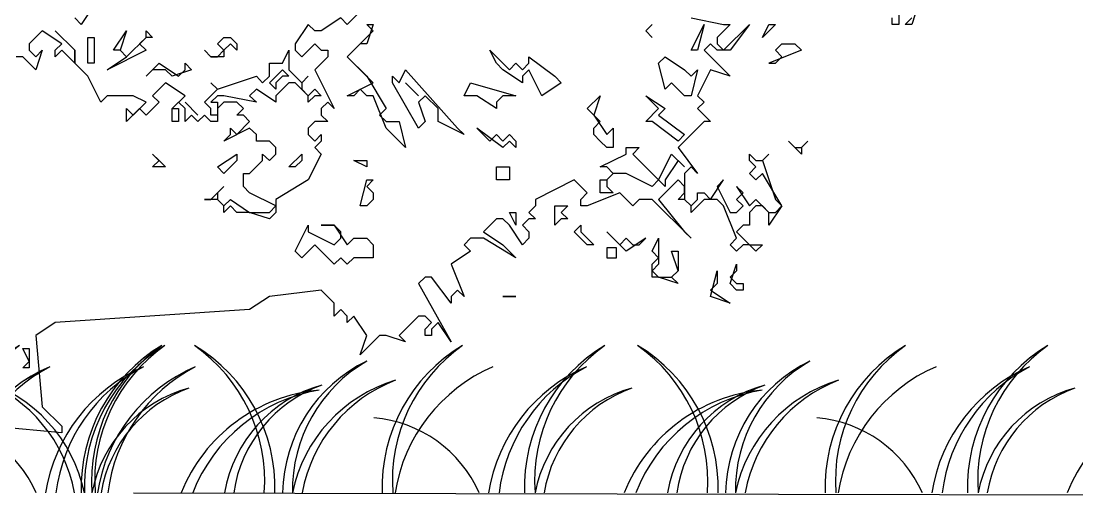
# Model space of a CAD drawing. Header units: millimetres. Extents: x 3633 to 4629, y 3430 to 3787.
# Drawn here: x 3995.71 to 4003.7, y 3587.51 to 3591.1 of the extents above; entities that cross this region are included whole.
import ezdxf

# ---------------------------------------------------------------- set-up
doc = ezdxf.new("R2010")
doc.units = ezdxf.units.MM

# ---------------------------------------------------------------- blocks, each defined once
blk = doc.blocks.new('grass')
at = {"color": 0}
for centre, radius, start, end in [((283.4, 7.6), 250.6, 120.9153, 181.7436), ((299.1, 17.8), 250.6, 125.1975, 184.082), ((498.8, 7.6), 250.6, 120.9153, 181.7436), ((514.5, 17.8), 250.6, 125.1975, 184.082), ((290.9, 7.6), 250.6, 358.2564, 59.0847), ((275.2, 17.8), 250.6, 355.918, 54.8025), ((953.9, 7.6), 250.6, 120.9153, 181.7436), ((969.6, 17.8), 250.6, 125.1975, 184.082), ((1174, 7.6), 250.6, 120.9153, 181.7436), ((1189.7, 17.8), 250.6, 125.1975, 184.082), ((778.4, -4.1), 225.6, 115.7068, 178.9593), ((793.3, 3.8), 225.6, 119.989, 180.9593), ((300.2, -39.5), 250.6, 113.3716, 170.93), ((317.1, -31.4), 250.6, 117.6539, 172.7928), ((441.8, -39.5), 250.6, 113.3716, 170.93), ((458.7, -31.4), 250.6, 117.6539, 172.7928), ((970.7, -39.5), 250.6, 113.3716, 170.93), ((987.6, -31.4), 250.6, 117.6539, 172.7928), ((1190.7, -39.5), 250.6, 113.3716, 170.93), ((1207.6, -31.4), 250.6, 117.6539, 172.7928), ((666.7, -34.5), 204.5, 105.3788, 170.2977), ((681.3, -29.9), 204.5, 109.661, 171.6027), ((788.6, -45.9), 225.6, 106.7576, 168.2484), ((804.6, -40.5), 225.6, 111.0398, 169.6613), ((702.6, -45.9), 225.6, 11.7516, 73.2424), ((686.6, -40.5), 225.6, 10.3387, 68.9602), ((465.3, -38.9), 204.5, 105.3788, 169.0232), ((479.8, -34.3), 204.5, 109.661, 170.3333), ((631.6, -94.2), 250.6, 95.3506, 157.9162), ((650.1, -91.8), 250.6, 99.6328, 158.5173), ((18.2, -79.9), 193.4, 24.414, 89.3231), ((3.8, -79.2), 193.4, 24.1831, 85.0409)]:
    blk.add_arc(centre, radius, start, end, dxfattribs=at)
blk = doc.blocks.new('Pine 3 Elev_133')
at = {"color": 0}
for p, q in [((394.8, 1337.5), (354.8, 1277.6)), ((1234.8, 1337.5), (1174.8, 1277.6)), ((2934.8, 1337.5), (2914.8, 1277.6)), ((2874.8, 1317.5), (2874.8, 1277.6)), ((354.8, 1277.6), (334.8, 1297.5)), ((1054.8, 1277.6), (1014.8, 1217.7)), ((1074.8, 1257.6), (1054.8, 1277.6)), ((1154.8, 1297.5), (1094.8, 1257.6)), ((1174.8, 1277.6), (1154.8, 1297.5)), ((1254.8, 1257.6), (1234.8, 1277.6)), ((1234.8, 1277.6), (1254.8, 1277.6)), ((1254.8, 1277.6), (1234.8, 1217.7)), ((2094.8, 1257.6), (2114.8, 1277.6)), ((2114.8, 1277.6), (2094.8, 1257.6)), ((2234.8, 1297.5), (2334.8, 1277.6)), ((2234.8, 1197.7), (2274.8, 1277.6)), ((2274.8, 1277.6), (2254.8, 1197.7)), ((2354.8, 1277.6), (2314.8, 1237.6)), ((2334.8, 1277.6), (2354.8, 1277.6)), ((2334.8, 1197.7), (2414.8, 1277.6)), ((2414.8, 1277.6), (2354.8, 1197.7)), ((2454.8, 1237.6), (2474.8, 1277.6)), ((2494.8, 1277.6), (2454.8, 1237.6)), ((2474.8, 1277.6), (2494.8, 1277.6)), ((2854.8, 1277.6), (2854.8, 1297.5)), ((2874.8, 1277.6), (2854.8, 1277.6)), ((2894.8, 1277.6), (2914.8, 1297.5)), ((2914.8, 1277.6), (2894.8, 1277.6)), ((234.8, 1257.6), (194.8, 1217.7)), ((294.8, 1217.7), (234.8, 1257.6)), ((334.8, 1197.7), (274.8, 1257.6)), ((274.8, 1257.6), (334.8, 1197.7)), ((374.8, 1237.6), (394.8, 1237.6)), ((374.8, 1157.8), (374.8, 1237.6)), ((394.8, 1237.6), (394.8, 1157.8)), ((454.8, 1197.7), (494.8, 1257.6)), ((494.8, 1257.6), (474.8, 1197.7)), ((494.8, 1177.8), (554.8, 1237.6)), ((554.8, 1237.6), (534.8, 1217.7)), ((554.8, 1237.6), (554.8, 1257.6)), ((554.8, 1257.6), (574.8, 1237.6)), ((574.8, 1237.6), (554.8, 1237.6)), ((774.8, 1217.7), (794.8, 1237.6)), ((794.8, 1237.6), (814.8, 1237.6)), ((814.8, 1237.6), (834.8, 1217.7)), ((1094.8, 1257.6), (1074.8, 1257.6)), ((1174.8, 1177.8), (1254.8, 1257.6)), ((2114.8, 1237.6), (2094.8, 1257.6)), ((2094.8, 1257.6), (2114.8, 1237.6)), ((2314.8, 1237.6), (2314.8, 1217.7)), ((194.8, 1217.7), (194.8, 1197.7)), ((274.8, 1197.7), (294.8, 1217.7)), ((534.8, 1217.7), (554.8, 1197.7)), ((794.8, 1197.7), (774.8, 1217.7)), ((814.8, 1217.7), (794.8, 1197.7)), ((834.8, 1197.7), (814.8, 1217.7)), ((834.8, 1217.7), (834.8, 1197.7)), ((1014.8, 1217.7), (1014.8, 1197.7)), ((1034.8, 1177.8), (1074.8, 1217.7)), ((1074.8, 1217.7), (1094.8, 1197.7)), ((1214.8, 1217.7), (1174.8, 1177.8)), ((1234.8, 1217.7), (1214.8, 1217.7)), ((2294.8, 1217.7), (2274.8, 1197.7)), ((2314.8, 1197.7), (2294.8, 1217.7)), ((2314.8, 1217.7), (2334.8, 1197.7)), ((2494.8, 1197.7), (2514.8, 1217.7)), ((2514.8, 1217.7), (2554.8, 1217.7)), ((2554.8, 1217.7), (2574.8, 1197.7)), ((174.8, 1177.8), (154.8, 1177.8)), ((214.8, 1137.8), (174.8, 1177.8)), ((194.8, 1197.7), (214.8, 1177.8)), ((214.8, 1177.8), (234.8, 1197.7)), ((234.8, 1197.7), (214.8, 1137.8)), ((294.8, 1197.7), (274.8, 1177.8)), ((274.8, 1177.8), (274.8, 1197.7)), ((374.8, 1117.9), (294.8, 1197.7)), ((334.8, 1157.8), (334.8, 1197.7)), ((334.8, 1197.7), (334.8, 1157.8)), ((554.8, 1197.7), (434.8, 1137.8)), ((434.8, 1137.8), (494.8, 1177.8)), ((474.8, 1197.7), (454.8, 1197.7)), ((494.8, 1177.8), (474.8, 1197.7)), ((474.8, 1197.7), (494.8, 1177.8)), ((754.8, 1177.8), (734.8, 1197.7)), ((734.8, 1197.7), (754.8, 1177.8)), ((794.8, 1177.8), (754.8, 1177.8)), ((754.8, 1177.8), (774.8, 1177.8)), ((774.8, 1177.8), (794.8, 1197.7)), ((794.8, 1197.7), (794.8, 1177.8)), ((974.8, 1157.8), (994.8, 1197.7)), ((994.8, 1197.7), (994.8, 1137.8)), ((1014.8, 1197.7), (1034.8, 1177.8)), ((1114.8, 1177.8), (1074.8, 1137.8)), ((1094.8, 1197.7), (1114.8, 1197.7)), ((1114.8, 1197.7), (1114.8, 1177.8)), ((1174.8, 1177.8), (1234.8, 1117.9)), ((1254.8, 1097.9), (1174.8, 1177.8)), ((1634.8, 1157.8), (1614.8, 1197.7)), ((1614.8, 1197.7), (1674.8, 1137.8)), ((1734.8, 1157.8), (1734.8, 1177.8)), ((1734.8, 1177.8), (1814.8, 1117.9)), ((2134.8, 1157.8), (2154.8, 1177.8)), ((2154.8, 1177.8), (2214.8, 1137.8)), ((2254.8, 1197.7), (2234.8, 1197.7)), ((2274.8, 1197.7), (2354.8, 1117.9)), ((2354.8, 1197.7), (2314.8, 1197.7)), ((2574.8, 1197.7), (2474.8, 1157.8)), ((2514.8, 1177.8), (2494.8, 1197.7)), ((2494.8, 1157.8), (2514.8, 1177.8)), ((394.8, 1157.8), (374.8, 1157.8)), ((554.8, 1117.9), (594.8, 1157.8)), ((594.8, 1157.8), (654.8, 1117.9)), ((674.8, 1137.8), (674.8, 1157.8)), ((674.8, 1157.8), (694.8, 1137.8)), ((934.8, 1117.9), (934.8, 1157.8)), ((934.8, 1157.8), (974.8, 1157.8)), ((1654.8, 1137.8), (1634.8, 1157.8)), ((1674.8, 1137.8), (1694.8, 1157.8)), ((1694.8, 1157.8), (1714.8, 1137.8)), ((1714.8, 1137.8), (1734.8, 1157.8)), ((2154.8, 1077.9), (2134.8, 1157.8)), ((2474.8, 1157.8), (2494.8, 1157.8)), ((414.8, 1038), (374.8, 1117.9)), ((574.8, 1137.8), (554.8, 1117.9)), ((614.8, 1137.8), (574.8, 1137.8)), ((634.8, 1117.9), (614.8, 1137.8)), ((694.8, 1137.8), (634.8, 1117.9)), ((654.8, 1117.9), (674.8, 1137.8)), ((774.8, 1077.9), (894.8, 1117.9)), ((894.8, 1117.9), (913.8, 1097.9)), ((913.8, 1097.9), (934.8, 1117.9)), ((934.8, 1097.9), (974.8, 1137.8)), ((974.8, 1117.9), (954.8, 1097.9)), ((974.8, 1137.8), (994.8, 1117.9)), ((994.8, 1117.9), (974.8, 1117.9)), ((994.8, 1137.8), (1034.8, 1097.9)), ((1034.8, 1097.9), (1054.8, 1117.9)), ((1054.8, 1117.9), (1034.8, 1097.9)), ((1074.8, 1137.8), (1134.8, 1018.1)), ((1234.8, 1117.9), (1294.8, 1018.1)), ((1314.8, 1097.9), (1314.8, 1117.9)), ((1314.8, 1117.9), (1334.8, 1097.9)), ((1334.8, 1097.9), (1354.8, 1137.8)), ((1354.8, 1137.8), (1514.8, 958.2)), ((1714.8, 1097.9), (1654.8, 1137.8)), ((1734.8, 1137.8), (1714.8, 1117.9)), ((1714.8, 1117.9), (1714.8, 1097.9)), ((1774.8, 1058), (1734.8, 1137.8)), ((1814.8, 1117.9), (1834.8, 1097.9)), ((2214.8, 1137.8), (2234.8, 1117.9)), ((2234.8, 1117.9), (2254.8, 1137.8)), ((2254.8, 1137.8), (2234.8, 1058)), ((2294.8, 1137.8), (2254.8, 1058)), ((2354.8, 1117.9), (2294.8, 1137.8)), ((614.8, 1097.9), (574.8, 1058)), ((674.8, 1058), (614.8, 1097.9)), ((734.8, 1038), (774.8, 1077.9)), ((774.8, 1077.9), (754.8, 1097.9)), ((754.8, 1097.9), (774.8, 1077.9)), ((894.8, 1077.9), (873.8, 1058)), ((954.8, 1038), (894.8, 1077.9)), ((954.8, 1077.9), (934.8, 1097.9)), ((954.8, 1097.9), (954.8, 1077.9)), ((974.8, 1077.9), (954.8, 1058)), ((994.8, 1097.9), (974.8, 1077.9)), ((1014.8, 1097.9), (994.8, 1097.9)), ((1054.8, 1058), (1014.8, 1097.9)), ((1034.8, 1097.9), (1034.8, 1077.9)), ((1034.8, 1077.9), (1054.8, 1058)), ((1054.8, 1058), (1074.8, 1077.9)), ((1074.8, 1077.9), (1094.8, 1058)), ((1174.8, 1058), (1254.8, 1097.9)), ((1214.8, 1077.9), (1194.8, 1058)), ((1234.8, 1058), (1214.8, 1077.9)), ((1394.8, 958.2), (1314.8, 1097.9)), ((1354.8, 1097.9), (1394.8, 1058)), ((1394.8, 1058), (1354.8, 1097.9)), ((1534.8, 1058), (1554.8, 1097.9)), ((1554.8, 1097.9), (1694.8, 1058)), ((1834.8, 1097.9), (1774.8, 1058)), ((2174.8, 1097.9), (2154.8, 1077.9)), ((2214.8, 1058), (2174.8, 1097.9)), ((434.8, 1058), (414.8, 1038)), ((514.8, 1058), (434.8, 1058)), ((554.8, 1038), (514.8, 1058)), ((574.8, 1058), (594.8, 1038)), ((634.8, 1018.1), (674.8, 1058)), ((774.8, 1058), (754.8, 1038)), ((794.8, 1058), (774.8, 1058)), ((894.8, 1038), (794.8, 1058)), ((873.8, 1058), (894.8, 1038)), ((954.8, 1058), (954.8, 1038)), ((1074.8, 1058), (1054.8, 1038)), ((1054.8, 1038), (1054.8, 1058)), ((1094.8, 1058), (1074.8, 1058)), ((1194.8, 1058), (1174.8, 1058)), ((1254.8, 1058), (1234.8, 1058)), ((1294.8, 958.2), (1254.8, 1058)), ((1414.8, 1058), (1394.8, 1038)), ((1454.8, 1018.1), (1414.8, 1058)), ((1574.8, 1058), (1534.8, 1058)), ((1634.8, 1018.1), (1574.8, 1058)), ((1654.8, 1058), (1634.8, 1038)), ((1694.8, 1058), (1654.8, 1058)), ((1914.8, 1018.1), (1954.8, 1058)), ((1954.8, 1058), (1934.8, 998.1)), ((2134.8, 1018.1), (2094.8, 1058)), ((2094.8, 1058), (2154.8, 1018.1)), ((2234.8, 1058), (2214.8, 1058)), ((2254.8, 1058), (2274.8, 1038)), ((534.8, 1018.1), (494.8, 978.1)), ((494.8, 978.1), (494.8, 1018.1)), ((494.8, 1018.1), (514.8, 998.1)), ((514.8, 998.1), (554.8, 1038)), ((554.8, 998.1), (534.8, 1018.1)), ((594.8, 1038), (554.8, 998.1)), ((654.8, 1038), (634.8, 1018.1)), ((634.8, 1018.1), (654.8, 1018.1)), ((634.8, 978.1), (634.8, 1018.1)), ((674.8, 1018.1), (654.8, 1038)), ((654.8, 1018.1), (654.8, 978.1)), ((674.8, 1038), (714.8, 998.1)), ((714.8, 998.1), (674.8, 1038)), ((674.8, 978.1), (674.8, 1018.1)), ((754.8, 1018.1), (734.8, 1038)), ((754.8, 1038), (774.8, 1038)), ((754.8, 998.1), (754.8, 1018.1)), ((794.8, 1038), (774.8, 1018.1)), ((774.8, 1038), (774.8, 998.1)), ((774.8, 1018.1), (774.8, 978.1)), ((834.8, 1038), (794.8, 1038)), ((854.8, 1018.1), (834.8, 1038)), ((834.8, 998.1), (854.8, 1018.1)), ((1114.8, 1038), (1094.8, 1018.1)), ((1094.8, 1018.1), (1094.8, 998.1)), ((1134.8, 1018.1), (1114.8, 1038)), ((1294.8, 1018.1), (1274.8, 998.1)), ((1394.8, 1038), (1414.8, 978.1)), ((1454.8, 978.1), (1454.8, 1018.1)), ((1634.8, 1038), (1634.8, 1018.1)), ((1954.8, 978.1), (1914.8, 1018.1)), ((2094.8, 978.1), (2134.8, 1018.1)), ((2154.8, 1018.1), (2134.8, 998.1)), ((2274.8, 1038), (2254.8, 1018.1)), ((2254.8, 1018.1), (2294.8, 978.1)), ((654.8, 978.1), (634.8, 978.1)), ((694.8, 998.1), (674.8, 978.1)), ((714.8, 978.1), (694.8, 998.1)), ((734.8, 998.1), (714.8, 978.1)), ((754.8, 978.1), (734.8, 998.1)), ((774.8, 998.1), (754.8, 998.1)), ((774.8, 978.1), (754.8, 978.1)), ((854.8, 998.1), (834.8, 998.1)), ((834.8, 938.2), (873.8, 978.1)), ((873.8, 978.1), (854.8, 998.1)), ((1074.8, 978.1), (1054.8, 958.2)), ((1114.8, 978.1), (1074.8, 978.1)), ((1094.8, 998.1), (1114.8, 978.1)), ((1274.8, 998.1), (1294.8, 978.1)), ((1294.8, 978.1), (1334.8, 978.1)), ((1334.8, 978.1), (1354.8, 898.3)), ((1414.8, 978.1), (1394.8, 958.2)), ((1534.8, 938.2), (1454.8, 978.1)), ((1934.8, 998.1), (1974.8, 938.2)), ((1934.8, 958.2), (1954.8, 978.1)), ((2114.8, 978.1), (2094.8, 978.1)), ((2194.8, 918.3), (2114.8, 978.1)), ((2134.8, 998.1), (2214.8, 938.2)), ((2274.8, 978.1), (2194.8, 898.3)), ((2294.8, 978.1), (2274.8, 978.1)), ((873.8, 958.2), (794.8, 918.3)), ((814.8, 938.2), (814.8, 958.2)), ((814.8, 958.2), (834.8, 938.2)), ((894.8, 938.2), (873.8, 958.2)), ((1054.8, 958.2), (1054.8, 938.2)), ((1354.8, 898.3), (1294.8, 958.2)), ((1514.8, 958.2), (1534.8, 938.2)), ((1654.8, 898.3), (1574.8, 958.2)), ((1574.8, 958.2), (1614.8, 918.3)), ((1934.8, 938.2), (1934.8, 958.2)), ((1974.8, 938.2), (1994.8, 958.2)), ((1994.8, 958.2), (1994.8, 898.3)), ((794.8, 918.3), (814.8, 938.2)), ((894.8, 918.3), (894.8, 938.2)), ((934.8, 918.3), (894.8, 918.3)), ((954.8, 898.3), (934.8, 918.3)), ((1054.8, 938.2), (1074.8, 918.3)), ((1074.8, 918.3), (1094.8, 938.2)), ((1094.8, 918.3), (1074.8, 898.3)), ((1094.8, 938.2), (1094.8, 918.3)), ((1614.8, 918.3), (1634.8, 938.2)), ((1634.8, 938.2), (1654.8, 918.3)), ((1654.8, 918.3), (1674.8, 938.2)), ((1674.8, 918.3), (1654.8, 898.3)), ((1674.8, 938.2), (1694.8, 918.3)), ((1694.8, 898.3), (1674.8, 918.3)), ((1694.8, 918.3), (1694.8, 898.3)), ((1954.8, 918.3), (1934.8, 938.2)), ((1974.8, 898.3), (1954.8, 918.3)), ((2214.8, 938.2), (2194.8, 918.3)), ((2574.8, 878.3), (2534.8, 918.3)), ((2534.8, 918.3), (2554.8, 898.3)), ((2574.8, 898.3), (2594.8, 918.3)), ((2594.8, 918.3), (2574.8, 898.3)), ((954.8, 878.3), (954.8, 898.3)), ((1074.8, 898.3), (1094.8, 878.3)), ((1994.8, 898.3), (1974.8, 898.3)), ((2034.8, 878.3), (2034.8, 898.3)), ((2034.8, 898.3), (2074.8, 898.3)), ((2074.8, 898.3), (2054.8, 878.3)), ((2194.8, 898.3), (2254.8, 818.4)), ((2554.8, 898.3), (2574.8, 898.3)), ((2574.8, 898.3), (2574.8, 878.3)), ((594.8, 858.4), (574.8, 878.3)), ((574.8, 878.3), (614.8, 838.4)), ((574.8, 838.4), (594.8, 858.4)), ((774.8, 838.4), (834.8, 878.3)), ((834.8, 858.4), (794.8, 818.4)), ((834.8, 878.3), (834.8, 858.4)), ((873.8, 818.4), (913.8, 858.4)), ((913.8, 858.4), (913.8, 878.3)), ((913.8, 878.3), (934.8, 858.4)), ((934.8, 858.4), (954.8, 878.3)), ((994.8, 838.4), (1034.8, 878.3)), ((1034.8, 858.4), (1014.8, 838.4)), ((1034.8, 878.3), (1034.8, 858.4)), ((1094.8, 878.3), (1054.8, 798.5)), ((1234.8, 838.4), (1194.8, 858.4)), ((1194.8, 858.4), (1234.8, 858.4)), ((1234.8, 858.4), (1234.8, 838.4)), ((1954.8, 838.4), (2034.8, 878.3)), ((2054.8, 878.3), (2134.8, 798.5)), ((2134.8, 798.5), (2174.8, 878.3)), ((2194.8, 858.4), (2154.8, 798.5)), ((2174.8, 878.3), (2214.8, 838.4)), ((2214.8, 838.4), (2194.8, 858.4)), ((2414.8, 858.4), (2414.8, 878.3)), ((2414.8, 878.3), (2434.8, 858.4)), ((2434.8, 838.4), (2414.8, 858.4)), ((2434.8, 858.4), (2454.8, 858.4)), ((2454.8, 858.4), (2474.8, 878.3)), ((2474.8, 878.3), (2454.8, 858.4)), ((2454.8, 858.4), (2494.8, 738.6)), ((614.8, 838.4), (574.8, 838.4)), ((794.8, 818.4), (774.8, 838.4)), ((854.8, 778.5), (854.8, 818.4)), ((854.8, 818.4), (873.8, 818.4)), ((1014.8, 838.4), (994.8, 838.4)), ((1634.8, 798.5), (1634.8, 838.4)), ((1634.8, 838.4), (1674.8, 838.4)), ((1674.8, 838.4), (1674.8, 798.5)), ((1974.8, 838.4), (1954.8, 838.4)), ((1994.8, 818.4), (1974.8, 838.4)), ((1994.8, 818.4), (1974.8, 798.5)), ((1974.8, 798.5), (1994.8, 818.4)), ((2034.8, 818.4), (1994.8, 818.4)), ((2114.8, 778.5), (2034.8, 818.4)), ((2234.8, 838.4), (2214.8, 818.4)), ((2214.8, 818.4), (2214.8, 738.6)), ((2254.8, 818.4), (2234.8, 838.4)), ((2414.8, 818.4), (2434.8, 838.4)), ((2434.8, 798.5), (2414.8, 818.4)), ((2454.8, 818.4), (2434.8, 798.5)), ((2514.8, 718.6), (2454.8, 818.4)), ((1054.8, 798.5), (954.8, 738.6)), ((1214.8, 718.6), (1234.8, 798.5)), ((1234.8, 798.5), (1254.8, 798.5)), ((1254.8, 798.5), (1234.8, 778.5)), ((1654.8, 798.5), (1634.8, 798.5)), ((1674.8, 798.5), (1654.8, 798.5)), ((1874.8, 798.5), (1754.8, 738.6)), ((1914.8, 758.6), (1874.8, 798.5)), ((1954.8, 758.6), (1954.8, 798.5)), ((1954.8, 798.5), (1974.8, 798.5)), ((1974.8, 798.5), (1974.8, 778.5)), ((2134.8, 798.5), (2114.8, 778.5)), ((2194.8, 798.5), (2134.8, 738.6)), ((2154.8, 778.5), (2134.8, 798.5)), ((2154.8, 798.5), (2154.8, 778.5)), ((2214.8, 778.5), (2194.8, 798.5)), ((2294.8, 738.6), (2334.8, 798.5)), ((2334.8, 798.5), (2314.8, 778.5)), ((754.8, 738.6), (794.8, 778.5)), ((794.8, 778.5), (774.8, 758.6)), ((774.8, 758.6), (774.8, 738.6)), ((873.8, 758.6), (854.8, 778.5)), ((954.8, 718.6), (873.8, 758.6)), ((1234.8, 778.5), (1254.8, 758.6)), ((1254.8, 758.6), (1254.8, 738.6)), ((1894.8, 738.6), (1914.8, 758.6)), ((2014.8, 758.6), (1914.8, 718.6)), ((1994.8, 758.6), (1954.8, 758.6)), ((1974.8, 778.5), (1994.8, 758.6)), ((2054.8, 718.6), (2014.8, 758.6)), ((2194.8, 738.6), (2214.8, 758.6)), ((2214.8, 758.6), (2214.8, 778.5)), ((2254.8, 738.6), (2254.8, 758.6)), ((2254.8, 758.6), (2274.8, 758.6)), ((2274.8, 758.6), (2294.8, 738.6)), ((2314.8, 778.5), (2354.8, 698.7)), ((2394.8, 758.6), (2374.8, 778.5)), ((2374.8, 778.5), (2414.8, 718.6)), ((2374.8, 738.6), (2394.8, 758.6)), ((774.8, 738.6), (734.8, 738.6)), ((734.8, 738.6), (754.8, 738.6)), ((794.8, 718.6), (774.8, 738.6)), ((774.8, 738.6), (794.8, 718.6)), ((794.8, 718.6), (814.8, 738.6)), ((814.8, 718.6), (794.8, 698.7)), ((794.8, 698.7), (794.8, 718.6)), ((814.8, 738.6), (873.8, 698.7)), ((834.8, 698.7), (814.8, 718.6)), ((934.8, 698.7), (954.8, 718.6)), ((954.8, 738.6), (954.8, 698.7)), ((1234.8, 718.6), (1214.8, 718.6)), ((1254.8, 738.6), (1234.8, 718.6)), ((1754.8, 718.6), (1734.8, 698.7)), ((1754.8, 738.6), (1754.8, 718.6)), ((1814.8, 658.7), (1814.8, 718.6)), ((1814.8, 718.6), (1854.8, 718.6)), ((1854.8, 718.6), (1834.8, 698.7)), ((1894.8, 718.6), (1894.8, 738.6)), ((1914.8, 718.6), (1894.8, 718.6)), ((2074.8, 738.6), (2054.8, 718.6)), ((2114.8, 738.6), (2074.8, 738.6)), ((2234.8, 618.8), (2114.8, 738.6)), ((2134.8, 738.6), (2214.8, 638.8)), ((2214.8, 738.6), (2194.8, 738.6)), ((2214.8, 738.6), (2234.8, 718.6)), ((2234.8, 718.6), (2214.8, 738.6)), ((2234.8, 718.6), (2254.8, 738.6)), ((2274.8, 738.6), (2234.8, 698.7)), ((2234.8, 698.7), (2234.8, 718.6)), ((2314.8, 738.6), (2274.8, 738.6)), ((2334.8, 718.6), (2314.8, 738.6)), ((2374.8, 618.8), (2334.8, 718.6)), ((2394.8, 718.6), (2374.8, 738.6)), ((2374.8, 698.7), (2394.8, 718.6)), ((2414.8, 718.6), (2434.8, 738.6)), ((2434.8, 718.6), (2414.8, 698.7)), ((2434.8, 738.6), (2474.8, 698.7)), ((2454.8, 718.6), (2434.8, 718.6)), ((2474.8, 698.7), (2454.8, 718.6)), ((2514.8, 718.6), (2474.8, 658.7)), ((2494.8, 738.6), (2514.8, 718.6)), ((2494.8, 698.7), (2514.8, 718.6)), ((873.8, 698.7), (834.8, 698.7)), ((934.8, 678.7), (873.8, 698.7)), ((873.8, 698.7), (934.8, 698.7)), ((954.8, 698.7), (934.8, 678.7)), ((1694.8, 658.7), (1674.8, 698.7)), ((1674.8, 698.7), (1694.8, 698.7)), ((1694.8, 698.7), (1694.8, 658.7)), ((1734.8, 698.7), (1754.8, 678.7)), ((1834.8, 698.7), (1854.8, 678.7)), ((2354.8, 698.7), (2374.8, 698.7)), ((2414.8, 698.7), (2414.8, 658.7)), ((2474.8, 698.7), (2494.8, 698.7)), ((2474.8, 658.7), (2474.8, 698.7)), ((1014.8, 578.9), (1054.8, 658.7)), ((1054.8, 658.7), (1054.8, 638.8)), ((1134.8, 658.7), (1094.8, 658.7)), ((1094.8, 658.7), (1134.8, 658.7)), ((1154.8, 638.8), (1134.8, 658.7)), ((1134.8, 658.7), (1174.8, 598.9)), ((1634.8, 678.7), (1594.8, 638.8)), ((1654.8, 678.7), (1634.8, 678.7)), ((1674.8, 658.7), (1654.8, 678.7)), ((1714.8, 598.9), (1674.8, 658.7)), ((1734.8, 678.7), (1714.8, 658.7)), ((1714.8, 658.7), (1734.8, 638.8)), ((1754.8, 678.7), (1734.8, 678.7)), ((1834.8, 678.7), (1814.8, 658.7)), ((1854.8, 678.7), (1834.8, 678.7)), ((1874.8, 638.8), (1894.8, 658.7)), ((1894.8, 658.7), (1894.8, 638.8)), ((2394.8, 658.7), (2374.8, 638.8)), ((2414.8, 658.7), (2394.8, 658.7)), ((1054.8, 638.8), (1134.8, 598.9)), ((1134.8, 598.9), (1154.8, 618.8)), ((1154.8, 618.8), (1154.8, 638.8)), ((1174.8, 598.9), (1194.8, 618.8)), ((1194.8, 618.8), (1234.8, 618.8)), ((1234.8, 618.8), (1254.8, 598.9)), ((1554.8, 618.8), (1534.8, 598.9)), ((1594.8, 618.8), (1554.8, 618.8)), ((1594.8, 638.8), (1654.8, 598.9)), ((1694.8, 558.9), (1594.8, 618.8)), ((1734.8, 618.8), (1714.8, 598.9)), ((1734.8, 638.8), (1734.8, 618.8)), ((1914.8, 598.9), (1874.8, 638.8)), ((1894.8, 638.8), (1934.8, 598.9)), ((2034.8, 578.9), (1974.8, 638.8)), ((1974.8, 638.8), (2014.8, 598.9)), ((2014.8, 598.9), (2034.8, 618.8)), ((2034.8, 618.8), (2054.8, 598.9)), ((2094.8, 618.8), (2034.8, 578.9)), ((2074.8, 598.9), (2094.8, 618.8)), ((2114.8, 578.9), (2134.8, 618.8)), ((2134.8, 618.8), (2134.8, 539)), ((2214.8, 638.8), (2234.8, 618.8)), ((2354.8, 598.9), (2374.8, 618.8)), ((2374.8, 638.8), (2414.8, 598.9)), ((1074.8, 598.9), (1034.8, 558.9)), ((1134.8, 539), (1074.8, 598.9)), ((1254.8, 598.9), (1254.8, 558.9)), ((1534.8, 598.9), (1554.8, 578.9)), ((1654.8, 598.9), (1694.8, 558.9)), ((1934.8, 598.9), (1914.8, 598.9)), ((2004.8, 588.9), (1974.8, 588.9)), ((1974.8, 588.9), (1974.8, 558.9)), ((2004.8, 558.9), (2004.8, 588.9)), ((2054.8, 598.9), (2074.8, 598.9)), ((2374.8, 578.9), (2354.8, 598.9)), ((2394.8, 598.9), (2374.8, 578.9)), ((2414.8, 598.9), (2394.8, 598.9)), ((2414.8, 598.9), (2454.8, 598.9)), ((2434.8, 578.9), (2414.8, 598.9)), ((2454.8, 598.9), (2434.8, 578.9)), ((1034.8, 558.9), (1014.8, 578.9)), ((1154.8, 558.9), (1134.8, 539)), ((1174.8, 539), (1154.8, 558.9)), ((1194.8, 558.9), (1174.8, 539)), ((1254.8, 558.9), (1194.8, 558.9)), ((1554.8, 578.9), (1494.8, 539)), ((1974.8, 558.9), (2004.8, 558.9)), ((2134.8, 558.9), (2114.8, 578.9)), ((2114.8, 539), (2134.8, 558.9)), ((2194.8, 519), (2174.8, 578.9)), ((2174.8, 578.9), (2194.8, 578.9)), ((2194.8, 578.9), (2194.8, 519)), ((1494.8, 539), (1534.8, 439.2)), ((2114.8, 499), (2114.8, 539)), ((2134.8, 539), (2114.8, 519)), ((2354.8, 479.1), (2374.8, 539)), ((2374.8, 539), (2374.8, 519)), ((1414.8, 499), (1394.8, 479.1)), ((1434.8, 499), (1414.8, 499)), ((1494.8, 419.2), (1434.8, 499)), ((2114.8, 519), (2134.8, 499)), ((2134.8, 499), (2114.8, 499)), ((2134.8, 499), (2174.8, 499)), ((2194.8, 479.1), (2134.8, 499)), ((2174.8, 499), (2194.8, 519)), ((2194.8, 519), (2174.8, 499)), ((2174.8, 499), (2194.8, 479.1)), ((2294.8, 439.2), (2314.8, 519)), ((2314.8, 519), (2314.8, 479.1)), ((2374.8, 519), (2354.8, 499)), ((2354.8, 499), (2374.8, 479.1)), ((1094.8, 459.1), (934.8, 439.2)), ((1134.8, 419.2), (1094.8, 459.1)), ((1394.8, 479.1), (1494.8, 299.4)), ((1514.8, 459.1), (1494.8, 439.2)), ((1534.8, 439.2), (1514.8, 459.1)), ((2314.8, 479.1), (2294.8, 459.1)), ((2294.8, 459.1), (2354.8, 419.2)), ((2374.8, 459.1), (2354.8, 479.1)), ((2374.8, 479.1), (2394.8, 479.1)), ((2394.8, 459.1), (2374.8, 459.1)), ((2394.8, 479.1), (2394.8, 459.1)), ((934.8, 439.2), (873.8, 399.2)), ((1494.8, 439.2), (1494.8, 419.2)), ((1694.8, 439.2), (1654.8, 439.2)), ((1654.8, 439.2), (1694.8, 439.2)), ((2354.8, 419.2), (2294.8, 439.2)), ((873.8, 399.2), (274.8, 359.3)), ((1134.8, 379.3), (1134.8, 419.2)), ((1154.8, 399.2), (1134.8, 379.3)), ((1174.8, 379.3), (1154.8, 399.2)), ((274.8, 359.3), (214.8, 319.4)), ((1194.8, 379.3), (1174.8, 359.3)), ((1174.8, 359.3), (1174.8, 379.3)), ((1234.8, 319.4), (1194.8, 379.3)), ((1394.8, 379.3), (1334.8, 319.4)), ((1414.8, 379.3), (1394.8, 379.3)), ((1434.8, 359.3), (1414.8, 379.3)), ((1414.8, 339.4), (1434.8, 359.3)), ((1454.8, 359.3), (1434.8, 339.4)), ((1494.8, 299.4), (1454.8, 359.3)), ((1414.8, 319.4), (1414.8, 339.4)), ((1434.8, 339.4), (1434.8, 319.4)), ((214.8, 319.4), (234.8, 99.8)), ((1274.8, 319.4), (1214.8, 259.5)), ((1214.8, 259.5), (1234.8, 319.4)), ((1294.8, 319.4), (1274.8, 319.4)), ((1354.8, 299.4), (1294.8, 319.4)), ((1334.8, 319.4), (1354.8, 299.4)), ((1434.8, 319.4), (1414.8, 319.4)), ((194.8, 239.5), (174.8, 279.5)), ((174.8, 279.5), (194.8, 279.5)), ((194.8, 279.5), (194.8, 219.6)), ((174.8, 219.6), (194.8, 239.5)), ((194.8, 219.6), (174.8, 219.6)), ((234.8, 99.8), (294.8, 39.9)), ((294.8, 20), (74.8, 39.9)), ((294.8, 39.9), (294.8, 20))]:
    blk.add_line(p, q, dxfattribs=at)

msp = doc.modelspace()

# ---------------------------------------------------------------- linework, layer by layer
at = {"color": 0}
msp.add_line((3996.5572, 3587.5373), (4011.7152, 3587.5064), dxfattribs=at)
for centre, radius, start, end in [((3997.4152, 3587.5754), 1.2532, 120.91532, 181.7436), ((3997.4937, 3587.6265), 1.2532, 125.19754, 184.08204), ((3996.3758, 3587.5754), 1.2532, 358.2564, 59.08468), ((3996.2973, 3587.6265), 1.2532, 355.91796, 54.80246), ((3999.691, 3587.5754), 1.2532, 120.91532, 181.7436), ((3999.7695, 3587.6265), 1.2532, 125.19754, 184.08204), ((4000.7678, 3587.5754), 1.2532, 120.91532, 181.7436), ((4000.8463, 3587.6265), 1.2532, 125.19754, 184.08204), ((3999.7284, 3587.5754), 1.2532, 358.2564, 59.08468), ((3999.6499, 3587.6265), 1.2532, 355.91796, 54.80246), ((4003.0436, 3587.5754), 1.2532, 120.91532, 181.7436), ((4003.1221, 3587.6265), 1.2532, 125.19754, 184.08204), ((4004.1204, 3587.5754), 1.2532, 120.91532, 181.7436), ((4004.1988, 3587.6265), 1.2532, 125.19754, 184.08204), ((3998.8132, 3587.5168), 1.1279, 115.70682, 178.95931), ((3998.8878, 3587.5561), 1.1279, 119.98904, 180.95928), ((4002.1658, 3587.5168), 1.1279, 115.70682, 178.95931), ((4002.2404, 3587.5561), 1.1279, 119.98904, 180.95928), ((3996.4222, 3587.3397), 1.2532, 113.37164, 170.93), ((3997.1301, 3587.3397), 1.2532, 113.37164, 170.93), ((3997.2146, 3587.38), 1.2532, 117.65386, 172.79282), ((3999.7748, 3587.3397), 1.2532, 113.37164, 170.93), ((4000.4827, 3587.3397), 1.2532, 113.37164, 170.93), ((4000.5672, 3587.38), 1.2532, 117.65386, 172.79282), ((4003.1274, 3587.3397), 1.2532, 113.37164, 170.93), ((4003.8353, 3587.3397), 1.2532, 113.37164, 170.93), ((4003.9198, 3587.38), 1.2532, 117.65386, 172.79282), ((3998.2547, 3587.3649), 1.0226, 105.37875, 170.29766), ((3998.3276, 3587.3879), 1.0226, 109.66097, 171.60273), ((3998.8643, 3587.3075), 1.1279, 106.7576, 168.24844), ((3998.944, 3587.3348), 1.1279, 111.03982, 169.66132), ((4001.6073, 3587.3649), 1.0226, 105.37875, 170.29766), ((4001.6802, 3587.3879), 1.0226, 109.66097, 171.60273), ((4002.2169, 3587.3075), 1.1279, 106.7576, 168.24844), ((4002.2966, 3587.3348), 1.1279, 111.03982, 169.66132), ((3997.2475, 3587.3425), 1.0226, 105.37875, 169.02323), ((3997.3204, 3587.3655), 1.0226, 109.66097, 170.33326), ((3998.079, 3587.0661), 1.2532, 95.3506, 157.91619), ((3998.1719, 3587.0783), 1.2532, 99.63282, 158.51732), ((4000.6001, 3587.3425), 1.0226, 105.37875, 169.02323), ((4000.673, 3587.3655), 1.0226, 109.66097, 170.33326), ((4001.4316, 3587.0661), 1.2532, 95.3506, 157.91619), ((4001.5244, 3587.0783), 1.2532, 99.63282, 158.51732), ((4003.9527, 3587.3425), 1.0226, 105.37875, 169.02323), ((4004.0256, 3587.3655), 1.0226, 109.66097, 170.33326), ((4004.7842, 3587.0661), 1.2532, 95.3506, 157.91619), ((3994.94, 3587.1412), 0.9668, 24.1831, 85.0409), ((3998.2926, 3587.1412), 0.9668, 24.1831, 85.0409), ((4001.6452, 3587.1412), 0.9668, 24.1831, 85.0409)]:
    msp.add_arc(centre, radius, start, end, dxfattribs=at)

# ---------------------------------------------------------------- block references
for name, p, xscale, yscale, zscale in [('Pine 3 Elev_133', (3995.2911, 3587.9423), 0.002454764377558604, 0.002454764377558604, 0.002454764377558604), ('grass', (3991.5686, 3587.5373), 0.005, 0.005, 0.005)]:
    msp.add_blockref(name, p, dxfattribs=dict(at, xscale=xscale, yscale=yscale, zscale=zscale))

doc.saveas('drawing.dxf')
